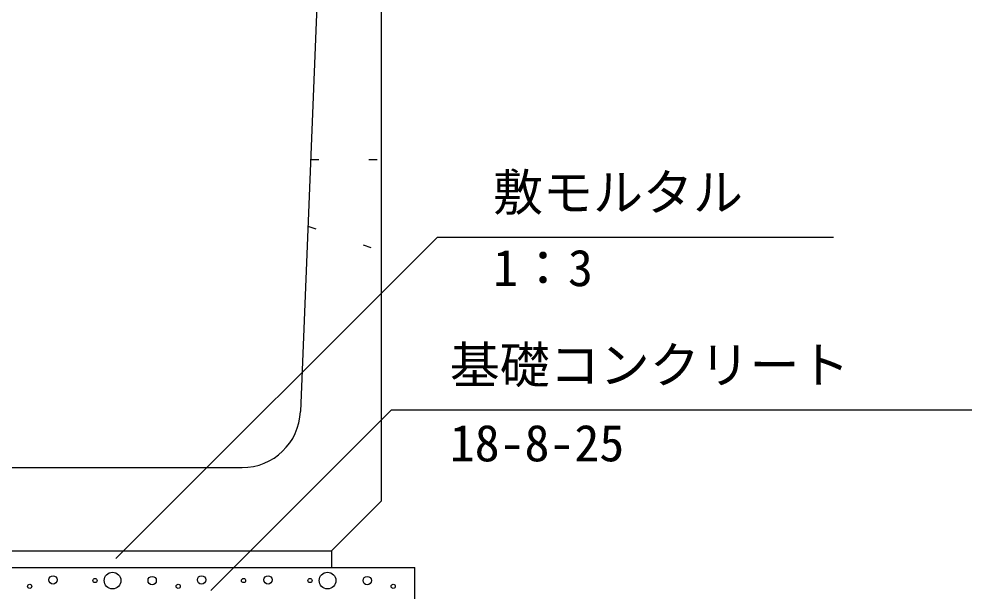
# Model space of a CAD drawing. Units: millimetres, scale not verified. Extents: x -33600 to 33600, y -11880 to 11880.
# Drawn here: x 11493 to 12637, y -2078 to -1390 of the extents above; entities that cross this region are included whole.
import ezdxf
from ezdxf.enums import TextEntityAlignment as Align

# ---------------------------------------------------------------- set-up
doc = ezdxf.new("R2010")
doc.units = ezdxf.units.MM
doc.header["$LTSCALE"] = 40
doc.linetypes.add('DOTTED', pattern=[1.75, 0.25, -1.5])
for name, color, linetype, lineweight in [('0-0_DIM', 7, 'Continuous', 25), ('0-2_HATCH', 6, 'Continuous', 25), ('0-5_OUTLINE', 3, 'Continuous', 25), ('0-6_OUTLINE2', 4, 'DOTTED', 25)]:
    doc.layers.add(name, color=color, linetype=linetype, lineweight=lineweight)
doc.styles.add('ＭＳ ゴシック', font='')
doc.styles.get('ＭＳ ゴシック').set_extended_font_data('MS Gothic')

msp = doc.modelspace()

# ---------------------------------------------------------------- linework, layer by layer
at = {"layer": '0-0_DIM'}
for p, q in [((11995.4, -1651.62), (11609.42, -2037.61)), ((11995.4, -1651.62), (12470.71, -1651.62)), ((11940.14, -1858.88), (11723.33, -2075.69)), ((11940.14, -1858.88), (12637.01, -1858.88))]:
    msp.add_line(p, q, dxfattribs=at)
at = {"layer": '0-2_HATCH'}
for centre, radius in [((11533.83, -2063.07), 5), ((11605.24, -2063.95), 10), ((11652.85, -2063.95), 5), ((11712.16, -2063.07), 5), ((11791.96, -2063.07), 5), ((11863.38, -2063.95), 10), ((11910.98, -2063.95), 5), ((11505.79, -2070.95), 2.5), ((11584.21, -2063.95), 2.5), ((11684.13, -2070.95), 2.5), ((11762.55, -2063.95), 2.5), ((11842.35, -2063.95), 2.5), ((11942.26, -2070.95), 2.5)]:
    msp.add_circle(centre, radius, dxfattribs=at)
at = {"layer": '0-5_OUTLINE'}
for p, q in [((11868.16, -928.17), (11830.84, -1860.97)), ((11928.16, -1968.17), (11928.16, -1078.17)), ((10775.41, -1928.17), (11760.9, -1928.17)), ((11868.16, -2028.17), (11928.16, -1968.17)), ((10668.16, -2028.17), (11868.16, -2028.17)), ((11868.16, -2028.17), (11868.16, -2048.17)), ((10568.16, -2048.17), (11968.16, -2048.17)), ((11968.16, -2248.17), (11968.16, -2048.17))]:
    msp.add_line(p, q, dxfattribs=at)
msp.add_arc((11760.9, -1858.17), 70, 270, 357.70939, dxfattribs=at)
at = {"layer": '0-6_OUTLINE2'}
for p, q in [((11842.96, -1558.17), (11928.16, -1558.17)), ((11839.76, -1638.17), (11928.16, -1668.17))]:
    msp.add_line(p, q, dxfattribs=at)

# ---------------------------------------------------------------- texts
at = {"layer": '0-0_DIM', "style": 'ＭＳ ゴシック'}
for s, p in [('敷モルタル', (12062.14, -1632.89)), ('1：3', (12062.14, -1723.58)), ('基礎コンクリート', (12010.14, -1840.15)), ('18-8-25', (12010.14, -1933.96))]:
    msp.add_text(s, height=43.99, dxfattribs=at).set_placement(p, align=Align.BOTTOM_LEFT)

doc.saveas('drawing.dxf')
